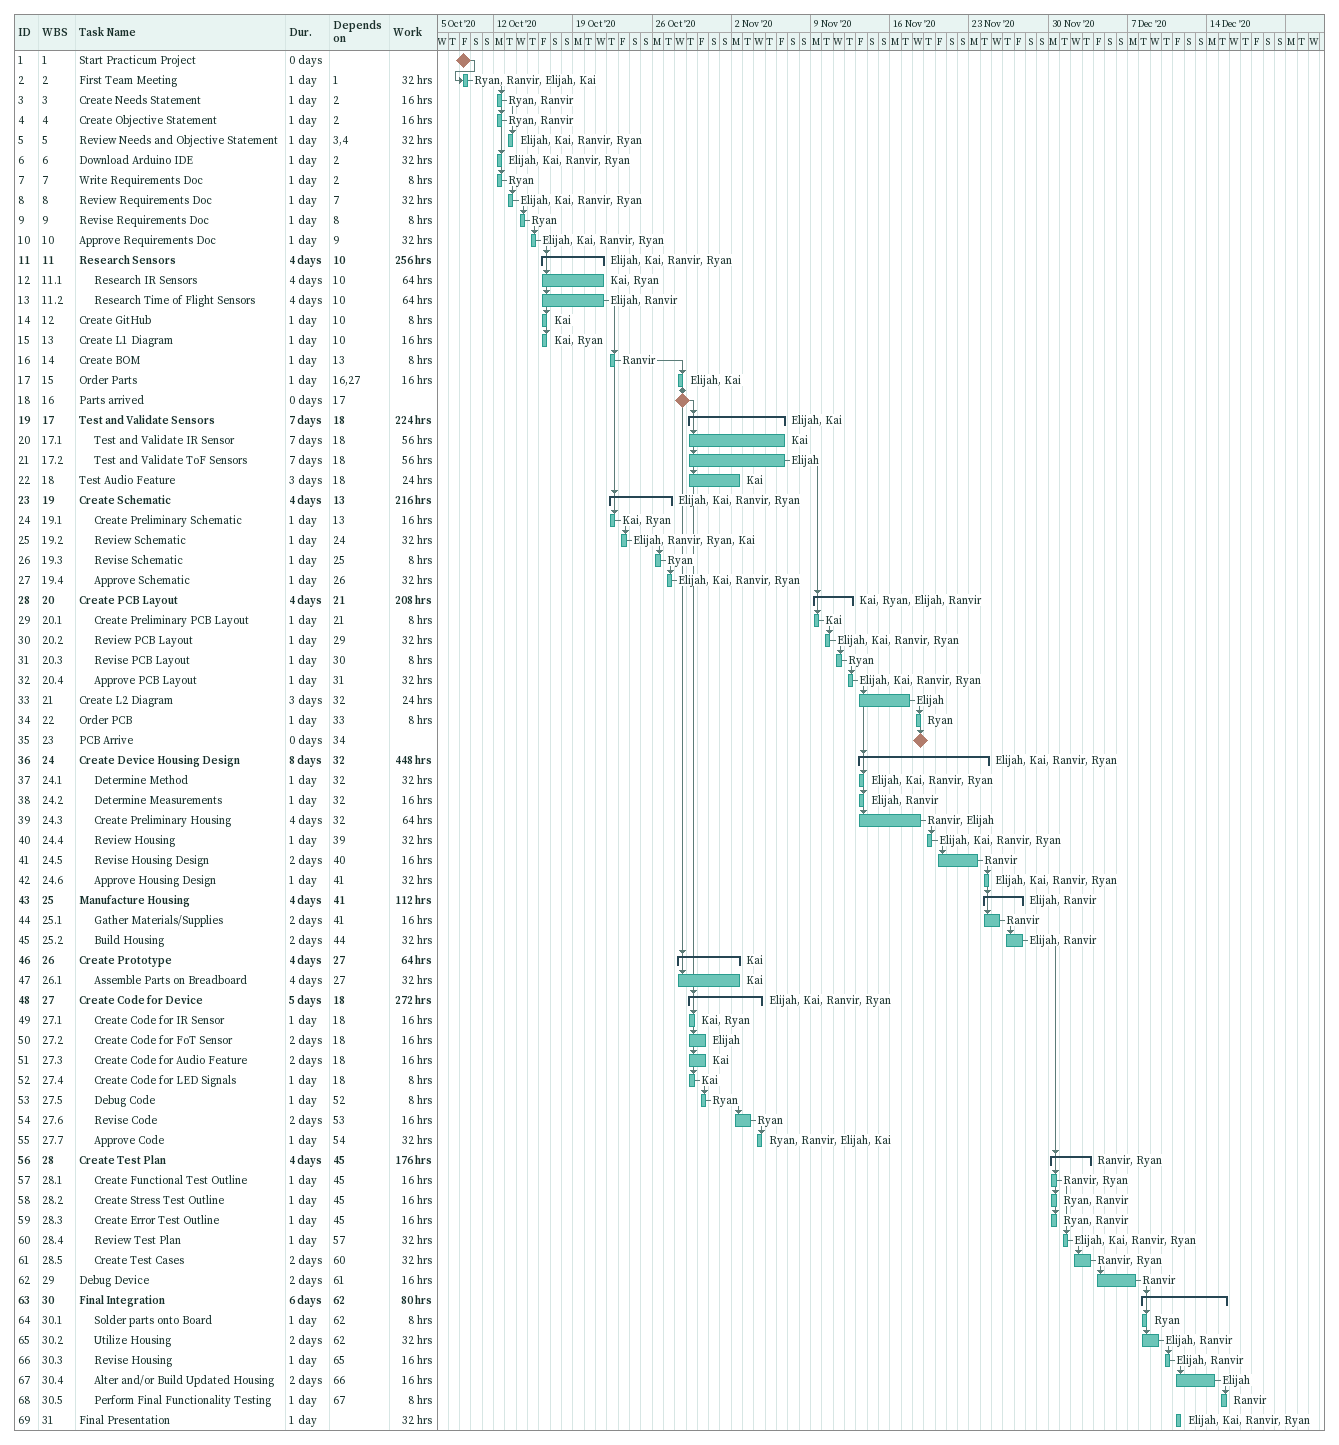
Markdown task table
| ID | WBS | Task | Duration | Start | Finish | Predecessors | Resources | Work (h) |
|---|---|---|---|---|---|---|---|---|
| 1 | 1 | Start Practicum Project | 0d | 2020-10-09 | 2020-10-09 |  |  |  |
| 2 | 2 | First Team Meeting | 1d | 2020-10-09 | 2020-10-09 | 1 | Ryan, Ranvir, Elijah, Kai | 32 |
| 3 | 3 | Create Needs Statement | 1d | 2020-10-12 | 2020-10-12 | 2 | Ryan, Ranvir | 16 |
| 4 | 4 | Create Objective Statement | 1d | 2020-10-12 | 2020-10-12 | 2 | Ryan, Ranvir | 16 |
| 5 | 5 | Review Needs and Objective Statement | 1d | 2020-10-13 | 2020-10-13 | 3, 4 | Elijah, Kai, Ranvir, Ryan | 32 |
| 6 | 6 | Download Arduino IDE | 1d | 2020-10-12 | 2020-10-12 | 2 | Elijah, Kai, Ranvir, Ryan | 32 |
| 7 | 7 | Write Requirements Doc | 1d | 2020-10-12 | 2020-10-12 | 2 | Ryan | 8 |
| 8 | 8 | Review Requirements Doc | 1d | 2020-10-13 | 2020-10-13 | 7 | Elijah, Kai, Ranvir, Ryan | 32 |
| 9 | 9 | Revise Requirements Doc | 1d | 2020-10-14 | 2020-10-14 | 8 | Ryan | 8 |
| 10 | 10 | Approve Requirements Doc | 1d | 2020-10-15 | 2020-10-15 | 9 | Elijah, Kai, Ranvir, Ryan | 32 |
| 11 | 11 | **Research Sensors** | 4d | 2020-10-16 | 2020-10-21 | 10 | Elijah, Kai, Ranvir, Ryan | 256 |
| 12 | 11.1 | Research IR Sensors | 4d | 2020-10-16 | 2020-10-21 | 10 | Kai, Ryan | 64 |
| 13 | 11.2 | Research Time of Flight Sensors | 4d | 2020-10-16 | 2020-10-21 | 10 | Elijah, Ranvir | 64 |
| 14 | 12 | Create GitHub | 1d | 2020-10-16 | 2020-10-16 | 10 | Kai | 8 |
| 15 | 13 | Create L1 Diagram | 1d | 2020-10-16 | 2020-10-16 | 10 | Kai, Ryan | 16 |
| 16 | 14 | Create BOM | 1d | 2020-10-22 | 2020-10-22 | 13 | Ranvir | 8 |
| 17 | 15 | Order Parts | 1d | 2020-10-28 | 2020-10-28 | 16, 27 | Elijah, Kai | 16 |
| 18 | 16 | Parts arrived | 0d | 2020-10-28 | 2020-10-28 | 17 |  |  |
| 19 | 17 | **Test and Validate Sensors** | 7d | 2020-10-29 | 2020-11-06 | 18 | Elijah, Kai | 224 |
| 20 | 17.1 | Test and Validate IR Sensor | 7d | 2020-10-29 | 2020-11-06 | 18 | Kai | 56 |
| 21 | 17.2 | Test and Validate ToF Sensors | 7d | 2020-10-29 | 2020-11-06 | 18 | Elijah | 56 |
| 22 | 18 | Test Audio Feature | 3d | 2020-10-29 | 2020-11-02 | 18 | Kai | 24 |
| 23 | 19 | **Create Schematic** | 4d | 2020-10-22 | 2020-10-27 | 13 | Elijah, Kai, Ranvir, Ryan | 216 |
| 24 | 19.1 | Create Preliminary Schematic | 1d | 2020-10-22 | 2020-10-22 | 13 | Kai, Ryan | 16 |
| 25 | 19.2 | Review Schematic | 1d | 2020-10-23 | 2020-10-23 | 24 | Elijah, Ranvir, Ryan, Kai | 32 |
| 26 | 19.3 | Revise Schematic | 1d | 2020-10-26 | 2020-10-26 | 25 | Ryan | 8 |
| 27 | 19.4 | Approve Schematic | 1d | 2020-10-27 | 2020-10-27 | 26 | Elijah, Kai, Ranvir, Ryan | 32 |
| 28 | 20 | **Create PCB Layout** | 4d | 2020-11-09 | 2020-11-12 | 21 | Kai, Ryan, Elijah, Ranvir | 208 |
| 29 | 20.1 | Create Preliminary PCB Layout | 1d | 2020-11-09 | 2020-11-09 | 21 | Kai | 8 |
| 30 | 20.2 | Review PCB Layout | 1d | 2020-11-10 | 2020-11-10 | 29 | Elijah, Kai, Ranvir, Ryan | 32 |
| 31 | 20.3 | Revise PCB Layout | 1d | 2020-11-11 | 2020-11-11 | 30 | Ryan | 8 |
| 32 | 20.4 | Approve PCB Layout | 1d | 2020-11-12 | 2020-11-12 | 31 | Elijah, Kai, Ranvir, Ryan | 32 |
| 33 | 21 | Create L2 Diagram | 3d | 2020-11-13 | 2020-11-17 | 32 | Elijah | 24 |
| 34 | 22 | Order PCB | 1d | 2020-11-18 | 2020-11-18 | 33 | Ryan | 8 |
| 35 | 23 | PCB Arrive | 0d | 2020-11-18 | 2020-11-18 | 34 |  |  |
| 36 | 24 | **Create Device Housing Design** | 8d | 2020-11-13 | 2020-11-24 | 32 | Elijah, Kai, Ranvir, Ryan | 448 |
| 37 | 24.1 | Determine Method | 1d | 2020-11-13 | 2020-11-13 | 32 | Elijah, Kai, Ranvir, Ryan | 32 |
| 38 | 24.2 | Determine Measurements | 1d | 2020-11-13 | 2020-11-13 | 32 | Elijah, Ranvir | 16 |
| 39 | 24.3 | Create Preliminary Housing | 4d | 2020-11-13 | 2020-11-18 | 32 | Ranvir, Elijah | 64 |
| 40 | 24.4 | Review Housing | 1d | 2020-11-19 | 2020-11-19 | 39 | Elijah, Kai, Ranvir, Ryan | 32 |
| 41 | 24.5 | Revise Housing Design | 2d | 2020-11-20 | 2020-11-23 | 40 | Ranvir | 16 |
| 42 | 24.6 | Approve Housing Design | 1d | 2020-11-24 | 2020-11-24 | 41 | Elijah, Kai, Ranvir, Ryan | 32 |
| 43 | 25 | **Manufacture Housing** | 4d | 2020-11-24 | 2020-11-27 | 41 | Elijah, Ranvir | 112 |
| 44 | 25.1 | Gather Materials/Supplies | 2d | 2020-11-24 | 2020-11-25 | 41 | Ranvir | 16 |
| 45 | 25.2 | Build Housing | 2d | 2020-11-26 | 2020-11-27 | 44 | Elijah, Ranvir | 32 |
| 46 | 26 | **Create Prototype** | 4d | 2020-10-28 | 2020-11-02 | 27 | Kai | 64 |
| 47 | 26.1 | Assemble Parts on Breadboard | 4d | 2020-10-28 | 2020-11-02 | 27 | Kai | 32 |
| 48 | 27 | **Create Code for Device** | 5d | 2020-10-29 | 2020-11-04 | 18 | Elijah, Kai, Ranvir, Ryan | 272 |
| 49 | 27.1 | Create Code for IR Sensor | 1d | 2020-10-29 | 2020-10-29 | 18 | Kai, Ryan | 16 |
| 50 | 27.2 | Create Code for FoT Sensor | 2d | 2020-10-29 | 2020-10-30 | 18 | Elijah | 16 |
| 51 | 27.3 | Create Code for Audio Feature | 2d | 2020-10-29 | 2020-10-30 | 18 | Kai | 16 |
| 52 | 27.4 | Create Code for LED Signals | 1d | 2020-10-29 | 2020-10-29 | 18 | Kai | 8 |
| 53 | 27.5 | Debug Code | 1d | 2020-10-30 | 2020-10-30 | 52 | Ryan | 8 |
| 54 | 27.6 | Revise Code | 2d | 2020-11-02 | 2020-11-03 | 53 | Ryan | 16 |
| 55 | 27.7 | Approve Code | 1d | 2020-11-04 | 2020-11-04 | 54 | Ryan, Ranvir, Elijah, Kai | 32 |
| 56 | 28 | **Create Test Plan** | 4d | 2020-11-30 | 2020-12-03 | 45 | Ranvir, Ryan | 176 |
| 57 | 28.1 | Create Functional Test Outline | 1d | 2020-11-30 | 2020-11-30 | 45 | Ranvir, Ryan | 16 |
| 58 | 28.2 | Create Stress Test Outline | 1d | 2020-11-30 | 2020-11-30 | 45 | Ryan, Ranvir | 16 |
| 59 | 28.3 | Create Error Test Outline | 1d | 2020-11-30 | 2020-11-30 | 45 | Ryan, Ranvir | 16 |
| 60 | 28.4 | Review Test Plan | 1d | 2020-12-01 | 2020-12-01 | 57 | Elijah, Kai, Ranvir, Ryan | 32 |
| 61 | 28.5 | Create Test Cases | 2d | 2020-12-02 | 2020-12-03 | 60 | Ranvir, Ryan | 32 |
| 62 | 29 | Debug Device | 2d | 2020-12-04 | 2020-12-07 | 61 | Ranvir | 16 |
| 63 | 30 | **Final Integration** | 6d | 2020-12-08 | 2020-12-15 | 62 |  | 80 |
| 64 | 30.1 | Solder parts onto Board | 1d | 2020-12-08 | 2020-12-08 | 62 | Ryan | 8 |
| 65 | 30.2 | Utilize Housing | 2d | 2020-12-08 | 2020-12-09 | 62 | Elijah, Ranvir | 32 |
| 66 | 30.3 | Revise Housing | 1d | 2020-12-10 | 2020-12-10 | 65 | Elijah, Ranvir | 16 |
| 67 | 30.4 | Alter and/or Build Updated Housing | 2d | 2020-12-11 | 2020-12-14 | 66 | Elijah | 16 |
| 68 | 30.5 | Perform Final Functionality Testing | 1d | 2020-12-15 | 2020-12-15 | 67 | Ranvir | 8 |
| 69 | 31 | Final Presentation | 1d | 2020-12-11 | 2020-12-11 |  | Elijah, Kai, Ranvir, Ryan | 32 |
